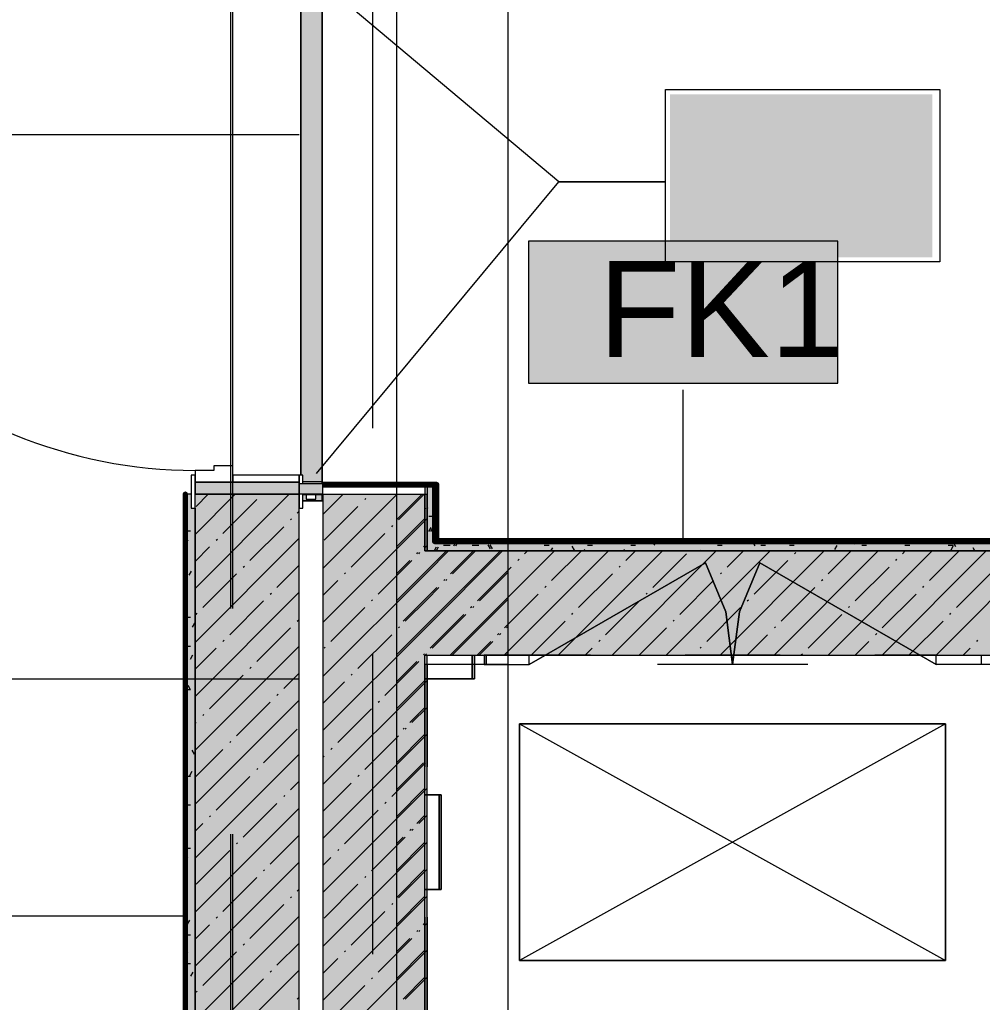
# Model space of a CAD drawing. Header units: millimetres. Extents: x -3817 to 677485, y -22715 to 103890.
# Drawn here: x 411392 to 413426, y 18235 to 20311 of the extents above; entities that cross this region are included whole.
import ezdxf

# ---------------------------------------------------------------- set-up
doc = ezdxf.new("R2010")
doc.units = ezdxf.units.MM
doc.layers.add('PDF _Геометрия', color=7, linetype='Continuous', true_color=0x1d1d1d)
doc.layers.add('PDF _Сплошная заливка', color=7, linetype='Continuous', true_color=0xffffff)
doc.layers.add('PDF _Текст', color=7, linetype='Continuous')
doc.styles.add('PDF GOST-Common', font='arial.ttf')

msp = doc.modelspace()

# ---------------------------------------------------------------- hatches: boundary and pattern name
at = {"layer": 'PDF _Сплошная заливка', "transparency": 33554559}
h = msp.add_hatch(color=256, dxfattribs=at)
h.paths.add_polyline_path([(411762.9, 17589), (411762.9, 19279), (411754.9, 19279), (411754.9, 19309), (411742.9, 19309), (411742.9, 17589)], flags=0)
h.paths.add_polyline_path([(411742.9, 20409), (411754.9, 20409), (411756.2, 20439), (411762.9, 20439), (411762.9, 20519), (411742.9, 20519), (411742.9, 20460.3)], flags=0)
h = msp.add_hatch(color=256, dxfattribs=at)
h.paths.add_polyline_path([(411762.9, 17449), (411982.9, 17449), (411982.9, 19309), (411762.9, 19309), (411762.9, 17569)], flags=0)
h.paths.add_polyline_path([(411762.9, 20409), (411982.9, 20410.6), (411982.9, 20519), (411762.9, 20519), (411762.9, 20410.6)], flags=0)
h = msp.add_hatch(color=5, dxfattribs=at)
h.paths.add_polyline_path([(411990.9, 19294.9), (412031.6, 19294.9), (412031.6, 19308.3), (412017.9, 19308.3), (412017.9, 19298.3), (411997.9, 19298.3), (411997.9, 19308.3), (411990.9, 19308.3), (411990.9, 19298.3)], flags=0)
h.paths.add_polyline_path([(412021.4, 19330.6), (412031.6, 19330.6), (412031.6, 20388), (412017.9, 20388), (412017.9, 20378), (411997.9, 20378), (411997.9, 20388), (411990.9, 20388), (411990.9, 20369), (411986.6, 20369), (411986.6, 19349), (411990.9, 19349), (411990.9, 19330.6)], flags=0)
for color, points in [(5, [(412031.6, 19334.9), (412031.6, 20374.9), (411990.9, 20374.9), (411990.9, 20369), (411986.6, 20369), (411986.6, 19349), (411990.9, 19349), (411990.9, 19334.9), (412021.4, 19334.9)]), (256, [(411762.9, 19309), (411982.9, 19309.6), (411982.9, 19334), (411762.9, 19334), (411762.9, 19309.6)]), (256, [(412189.3, 17970), (412248.6, 17970), (412248.6, 19308.3), (412189.3, 19308.3), (412189.3, 17972.2)]), (256, [(413148.6, 18969), (413548.6, 18969), (413548.6, 19189), (412248.6, 19189), (412248.6, 18969)])]:
    msp.add_hatch(color=color, dxfattribs=at).paths.add_polyline_path(points)

# ---------------------------------------------------------------- linework, layer by layer
at = {"layer": 'PDF _Геометрия', "color": 7, "lineweight": 9}
for points in [[(412189.3, 5220.1), (412189.3, 16959.9), (411889.3, 17109.9), (412489.3, 17409.9), (412189.3, 17559.9), (412189.3, 29299.8)], [(412423.6, 29299.8), (412423.6, 17099.8), (412723.6, 16949.8), (412123.6, 16649.8), (412423.6, 16499.8), (412423.6, 4299.8)], [(411990.9, 20374.9), (412031.6, 20374.9), (412031.6, 19334.9), (411990.9, 19334.9)], [(412031.6, 19334.9), (412031.6, 20374.9)], [(412794.2, 19209.5), (412794.2, 19529.6)], [(411990.9, 19294.9), (412031.6, 19294.9), (411990.9, 19294.9)], [(413328.6, 18949), (412956.2, 19164), (412913.3, 19060.3), (412898.6, 18949), (412884, 19060.3), (412841, 19164), (412468.6, 18949), (412503.3, 18969)], [(412468.6, 18949), (412841, 19164), (412884, 19060.3), (412898.6, 18949), (412913.3, 19060.3), (412956.2, 19164), (413328.6, 18949), (413294, 18969)], [(412423.6, 18969), (412377.9, 18969), (412377.9, 18949), (412423.6, 18949), (412377.9, 18949), (412377.9, 18969), (412423.6, 18969), (412377.9, 18969), (412377.9, 18949), (412423.6, 18949), (412252.9, 18949), (412252.9, 18732.8)], [(412468.6, 18969), (412598.6, 18969)], [(412598.6, 18969), (412468.6, 18969)], [(412798.6, 18969), (412998.7, 18969)], [(412998.7, 18969), (412798.6, 18969)], [(412896, 18969), (412898.6, 18949), (412901.3, 18969)], [(413198.7, 18969), (413328.6, 18969), (413198.7, 18969)], [(413198.7, 18969), (413328.6, 18969), (413198.7, 18969)], [(413198.7, 18969), (413328.6, 18969), (413198.7, 18969)], [(412422.4, 18949), (412248.6, 18949), (412248.6, 18732.8)], [(413057.4, 18949), (412739.9, 18949)], [(413548.6, 18732.8), (413548.6, 18949), (413374.9, 18949)], [(412448.6, 18824), (413348.6, 18324)], [(413348.6, 18824), (412448.6, 18324)], [(411742.4, 18417.3), (411329.9, 18417.3)], [(412248.6, 18415.3), (412248.6, 18199), (412422.4, 18199)], [(412252.9, 18415.3), (412252.9, 18199), (412423.6, 18199), (412377.9, 18199)]]:
    msp.add_lwpolyline(points, dxfattribs=at)
at = {"layer": 'PDF _Геометрия', "color": 253, "lineweight": 9, "true_color": 0xaaaaaa}
for points in [[(411838.6, 19067.2), (411838.6, 21334.1), (411838.6, 23834.1)], [(411842.9, 19067.2), (411842.9, 21334.1), (411842.9, 23834.1)], [(412138.6, 19448.6), (412138.6, 21334.1), (412138.6, 23834.1)], [(407455, 20069), (409482.9, 20069), (411982.9, 20069)], [(412138.6, 18337.3), (412138.6, 18972.3)], [(407455, 18919), (409482.9, 18919), (411982.9, 18919)], [(411838.6, 17955.9), (411838.6, 18590.9)], [(411842.9, 17955.9), (411842.9, 18590.9)]]:
    msp.add_lwpolyline(points, dxfattribs=at)
at = {"layer": 'PDF _Геометрия', "color": 7, "lineweight": 9}
for points in [[(412031.6, 20388), (412031.6, 19330.6)], [(411986.6, 20369), (411986.6, 19349)], [(411986.6, 20369), (411986.6, 19349)], [(413120.8, 19843.5), (412467.6, 19843.5), (412467.6, 19543.5), (413120.8, 19543.5)], [(412031.6, 19308.3), (412031.6, 19294.9)], [(411762.9, 17589), (411762.9, 19279), (411762.9, 17589), (411762.9, 17569)], [(412468.6, 18949), (412468.6, 18969), (412373.6, 18969), (412373.6, 18949)], [(412468.6, 18949), (412468.6, 18969), (412373.6, 18969), (412373.6, 18949)], [(412468.6, 18949), (412468.6, 18969), (412373.6, 18969), (412373.6, 18949)], [(412468.6, 18969), (412598.6, 18969)], [(412468.6, 18969), (412598.6, 18969)], [(412798.6, 18969), (412998.7, 18969)], [(412798.6, 18969), (412998.7, 18969)], [(413328.6, 18949), (413328.6, 18969), (413423.6, 18969), (413423.6, 18949)], [(413328.6, 18949), (413328.6, 18969), (413423.6, 18969), (413423.6, 18949)], [(413328.6, 18949), (413328.6, 18969), (413423.6, 18969), (413423.6, 18949)], [(412448.6, 18824), (412448.6, 18324), (413348.6, 18324), (413348.6, 18824)], [(412448.6, 18824), (412448.6, 18324), (413348.6, 18324), (413348.6, 18824), (412448.6, 18824), (413348.6, 18824), (413348.6, 18324), (412448.6, 18324)]]:
    msp.add_lwpolyline(points, close=True, dxfattribs=at)
at = {"layer": 'PDF _Геометрия', "color": 231, "lineweight": 70, "true_color": 0xff80c0}
for points in [[(414220.4, 19209), (414220.4, 20399.4), (414219.4, 20399.4), (414219.4, 19210), (414045.3, 19210), (412268.6, 19210)], [(412032.9, 19328.3), (412273.9, 19328.3), (412273.9, 19329.3), (412032.9, 19329.3)], [(412189.3, 19328.3), (412269.6, 19328.3), (412269.6, 19329.3), (412189.3, 19329.3)], [(411742.9, 17589), (411742.9, 19309), (411741.9, 19309), (411741.9, 17590), (410012.9, 17590), (410012.9, 17589)], [(412268.6, 19209), (414045.3, 19209)], [(412423.6, 19210), (412272.9, 19210)], [(412272.9, 19209), (412423.6, 19209)]]:
    msp.add_lwpolyline(points, dxfattribs=at)
at = {"layer": 'PDF _Геометрия', "color": 250, "lineweight": 9, "true_color": 0x3c3c3c}
msp.add_lwpolyline([(412019.1, 19352.4), (412531.4, 19969), (412756.6, 19969), (412531.4, 19969), (412040.2, 20381.9)], dxfattribs=at)
msp.add_lwpolyline([(412756.6, 20163.5), (413336.4, 20163.5), (413336.4, 19799.5), (412756.6, 19799.5)], close=True, dxfattribs=at)
at = {"layer": 'PDF _Геометрия', "color": 253, "lineweight": 13, "true_color": 0xaaaaaa}
for points in [[(411762.9, 19359), (411762.9, 19334), (411842.9, 19334), (411842.9, 19369), (411802.9, 19369), (411802.9, 19359)], [(411762.9, 19349), (411754.9, 19349), (411754.9, 19279), (411762.9, 19279)], [(411763.9, 19349), (411762.9, 19349), (411762.9, 19334), (411763.9, 19334)], [(411982.9, 19349), (411842.9, 19349), (411842.9, 19334), (411982.9, 19334)], [(411982.9, 19334), (411762.9, 19334), (411762.9, 19309), (411982.9, 19309)]]:
    msp.add_lwpolyline(points, close=True, dxfattribs=at)
msp.add_lwpolyline([(411990.9, 19330.6), (411990.9, 19349), (411982.9, 19349), (411982.9, 19279), (411990.9, 19279), (411990.9, 19309.6)], dxfattribs=at)
at = {"layer": 'PDF _Геометрия', "color": 8, "lineweight": 9, "true_color": 0x808080}
msp.add_lwpolyline([(411982.9, 19309.6), (412032.9, 19309.6), (412032.9, 19330.6), (411982.9, 19330.6)], close=True, dxfattribs=at)
at = {"layer": 'PDF _Геометрия', "color": 9, "lineweight": 9, "true_color": 0xc0c0c0}
for points in [[(411990.9, 19308.3), (412032.9, 19308.3), (412032.9, 19328.3)], [(412272.9, 19210), (412272.9, 19328.3), (412252.9, 19328.3), (412252.9, 19189), (412272.9, 19189), (412423.6, 19189), (412252.9, 19189), (412252.9, 19308.3), (412032.9, 19308.3), (412032.9, 18198), (412032.9, 17998), (412032.9, 12319), (412252.9, 12319), (412252.9, 15319), (412262.9, 15319)], [(412268.6, 19210), (412268.6, 19328.3), (412248.6, 19328.3), (412248.6, 19189), (412268.6, 19189), (414045.3, 19189), (413548.6, 19189), (412248.6, 19189), (412248.6, 19308.3), (412189.3, 19308.3)], [(411754.9, 19309), (411742.9, 19309), (411742.9, 17589)], [(411982.9, 19309), (411762.9, 19309)], [(411982.9, 13469), (411982.9, 17069), (411982.9, 17449), (411982.9, 19308.3)], [(411997.9, 19309.6), (411997.9, 19298.3), (412017.9, 19298.3), (412017.9, 19309.6)], [(412268.6, 19209), (414045.3, 19209)], [(412423.6, 19209), (412272.9, 19209)], [(412377.9, 18198), (412423.6, 18198), (412252.9, 18198), (412252.9, 18969), (412423.6, 18969)]]:
    msp.add_lwpolyline(points, dxfattribs=at)
at = {"layer": 'PDF _Геометрия', "color": 231, "lineweight": 70, "true_color": 0xff80c0}
for points in [[(412269.6, 19209), (412269.6, 19328.3), (412268.6, 19328.3), (412268.6, 19209)], [(412273.9, 19209), (412273.9, 19328.3), (412272.9, 19328.3), (412272.9, 19209)]]:
    msp.add_lwpolyline(points, close=True, dxfattribs=at)
at = {"layer": 'PDF _Геометрия', "lineweight": 9}
for points in [[(411762.9, 19224), (411847.9, 19309)], [(411762.9, 19109.9), (411961.9, 19309)], [(411764.9, 19283), (411790.9, 19309)], [(412032.9, 19265.9), (412075.3, 19308.3)], [(412032.9, 19151.8), (412189.3, 19308.3)], [(412189.3, 19255.5), (412242.1, 19308.3)], [(412192.6, 19254.5), (412246.3, 19308.3)], [(411821.9, 19226), (411893.2, 19297.3)], [(412121.3, 19297.3), (412123.6, 19299.6)], [(411978.7, 19268.7), (411982.9, 19272.9)], [(412035.7, 19211.7), (412107, 19283)], [(411964.5, 19254.5), (411966.8, 19256.9)], [(412032.9, 19037.8), (412252.9, 19257.8)], [(412189.3, 19198.5), (412248.6, 19257.8)], [(411878.9, 19169), (411950.2, 19240.2)], [(412092.8, 19154.7), (412164, 19226)], [(412178.3, 19240.2), (412180.7, 19242.6)], [(411762.9, 18995.9), (411982.9, 19215.9)], [(411807.6, 19211.7), (411810, 19214.1)], [(411762.9, 19167), (411793.4, 19197.5)], [(412032.9, 18923.7), (412252.9, 19143.7), (412298.1, 19189)], [(412032.9, 18809.7), (412252.9, 19029.7), (412412.2, 19189)], [(412189.3, 19084.4), (412248.6, 19143.7), (412293.9, 19189)], [(412189.3, 18970.4), (412248.6, 19029.7), (412407.9, 19189)], [(412231.1, 19183.2), (412233.4, 19185.6)], [(412235.3, 19183.2), (412237.7, 19185.6)], [(412245.3, 19197.5), (412248.6, 19200.8)], [(412249.6, 19197.5), (412252.9, 19200.8)], [(412302, 18969), (412522, 19189)], [(412302.4, 19140.4), (412350.9, 19189)], [(412306.6, 19140.4), (412355.2, 19189)], [(412416, 18969), (412636, 19189)], [(412459.2, 19183.2), (412465, 19189)], [(412516.2, 19126.2), (412579, 19189)], [(412530.1, 18969), (412750.1, 19189)], [(412644.1, 18969), (412864.1, 19189)], [(412673, 19169), (412693.1, 19189)], [(412730, 19111.9), (412801.3, 19183.2)], [(412758.2, 18969), (412978.2, 19189)], [(412872.2, 18969), (413092.2, 19189)], [(412886.9, 19154.7), (412921.2, 19189)], [(412986.3, 18969), (413206.3, 19189)], [(413029.4, 19183.2), (413031.8, 19185.6)], [(413100.3, 18969), (413320.3, 19189)], [(413100.7, 19140.4), (413149.3, 19189)], [(413214.4, 18969), (413434.4, 19189)], [(413257.5, 19183.2), (413263.3, 19189)], [(413314.5, 19126.2), (413377.4, 19189)], [(413328.4, 18969), (413548.4, 19189)], [(412149.8, 19097.7), (412221.1, 19169)], [(412189.3, 19141.4), (412216.8, 19169)], [(412444.9, 19169), (412447.3, 19171.3)], [(412943.9, 19097.7), (413015.2, 19169)], [(413243.3, 19169), (413245.6, 19171.3)], [(411779.1, 19069.2), (411850.4, 19140.4)], [(411864.7, 19154.7), (411867, 19157.1)], [(411935.9, 19111.9), (411982.9, 19158.9)], [(412078.5, 19140.4), (412080.9, 19142.8)], [(412359.4, 19083.4), (412430.7, 19154.7)], [(412363.6, 19083.4), (412423.6, 19143.3)], [(412573.2, 19069.2), (412644.5, 19140.4)], [(412658.8, 19154.7), (412661.1, 19157.1)], [(412872.6, 19140.4), (412875, 19142.8)], [(413157.7, 19083.4), (413229, 19154.7)], [(413371.6, 19069.2), (413442.8, 19140.4)], [(412032.9, 19094.8), (412064.3, 19126.2)], [(412288.1, 19126.2), (412290.5, 19128.6)], [(412292.4, 19126.2), (412294.7, 19128.6)], [(412787.1, 19054.9), (412858.3, 19126.2)], [(413086.4, 19126.2), (413088.8, 19128.6)], [(411762.9, 18881.8), (411982.9, 19101.8)], [(411921.7, 19097.7), (411924.1, 19100)], [(412202.6, 19040.6), (412248.6, 19086.7), (412273.8, 19111.9)], [(412206.8, 19040.6), (412252.9, 19086.7), (412278.1, 19111.9)], [(412501.9, 19111.9), (412504.3, 19114.3)], [(412715.8, 19097.7), (412718.2, 19100)], [(413000.9, 19040.6), (413072.2, 19111.9)], [(413300.3, 19111.9), (413302.7, 19114.3)], [(411836.2, 19012.1), (411907.4, 19083.4)], [(412135.5, 19083.4), (412137.9, 19085.8)], [(412306.2, 18969), (412423.6, 19086.3)], [(412416.4, 19026.4), (412487.7, 19097.7)], [(412630.2, 19012.1), (412701.5, 19083.4)], [(412929.6, 19083.4), (412932, 19085.8)], [(413214.7, 19026.4), (413286, 19097.7)], [(411764.9, 19054.9), (411767.2, 19057.3)], [(412050, 18997.9), (412121.3, 19069.2)], [(412345.1, 19069.2), (412347.5, 19071.5)], [(412349.4, 19069.2), (412351.7, 19071.5)], [(412559, 19054.9), (412561.3, 19057.3)], [(412844.1, 18997.9), (412915.4, 19069.2)], [(413143.5, 19069.2), (413145.8, 19071.5)], [(413357.3, 19054.9), (413359.7, 19057.3)], [(411978.7, 19040.6), (411981.1, 19043)], [(412259.6, 18983.6), (412330.9, 19054.9)], [(412263.8, 18983.6), (412335.1, 19054.9)], [(412473.4, 18969.4), (412544.7, 19040.6)], [(412772.8, 19040.6), (412775.2, 19043)], [(413057.9, 18983.6), (413129.2, 19054.9)], [(413271.8, 18969.4), (413343.1, 19040.6)], [(411893.2, 18955.1), (411964.5, 19026.4)], [(412192.6, 19026.4), (412194.9, 19028.8)], [(412420.7, 19026.4), (412423.6, 19029.3)], [(412701.2, 18969), (412758.6, 19026.4)], [(412986.7, 19026.4), (412989, 19028.8)], [(411821.9, 18997.9), (411824.3, 19000.2)], [(412107, 18940.9), (412178.3, 19012.1)], [(412359, 18969), (412387.9, 18997.9)], [(412363.3, 18969), (412392.1, 18997.9)], [(412402.1, 19012.1), (412404.5, 19014.5)], [(412406.4, 19012.1), (412408.8, 19014.5)], [(412616, 18997.9), (412618.4, 19000.2)], [(412929.3, 18969), (412972.4, 19012.1)], [(413157.4, 18969), (413186.2, 18997.9)], [(413200.5, 19012.1), (413202.9, 19014.5)], [(413414.3, 18997.9), (413416.7, 19000.2)], [(411762.9, 18767.8), (411982.9, 18987.8)], [(411762.9, 18938.9), (411807.6, 18983.6)], [(412035.7, 18983.6), (412038.1, 18986)], [(412587.1, 18969), (412601.7, 18983.6)], [(412829.8, 18983.6), (412832.2, 18986)], [(413385.5, 18969), (413400.1, 18983.6)], [(412164, 18883.8), (412235.3, 18955.1)], [(412189.3, 18913.3), (412231.1, 18955.1)], [(412245.3, 18969.4), (412247.7, 18971.7)], [(412249.6, 18969.4), (412252, 18971.7)], [(412420.3, 18969), (412423.6, 18972.3)], [(412815.2, 18969), (412815.6, 18969.4)], [(413043.7, 18969.4), (413046, 18971.7)], [(411878.9, 18940.9), (411881.3, 18943.2)], [(411793.4, 18855.3), (411864.7, 18926.6)], [(411950.2, 18898.1), (411982.9, 18930.8)], [(412032.9, 18695.6), (412252.9, 18915.6)], [(412032.9, 18866.7), (412078.5, 18912.3)], [(412092.8, 18926.6), (412095.1, 18929)], [(412189.3, 18856.3), (412248.6, 18915.6)], [(411762.9, 18653.7), (411982.9, 18873.7)], [(411935.9, 18883.8), (411938.3, 18886.2)], [(412149.8, 18869.6), (412152.2, 18871.9)], [(411850.4, 18798.3), (411921.7, 18869.6)], [(412064.3, 18784), (412135.5, 18855.3)], [(412216.8, 18826.8), (412248.6, 18858.6)], [(412221.1, 18826.8), (412252.9, 18858.6)], [(411779.1, 18841.1), (411781.5, 18843.4)], [(411762.9, 18824.8), (411764.9, 18826.8)], [(411907.4, 18741.3), (411978.7, 18812.5)], [(412202.6, 18812.5), (412204.9, 18814.9)], [(412206.8, 18812.5), (412209.2, 18814.9)], [(412032.9, 18581.6), (412252.9, 18801.6)], [(412121.3, 18727), (412192.6, 18798.3)], [(412189.3, 18742.3), (412248.6, 18801.6)], [(411762.9, 18710.8), (411821.9, 18769.8)], [(411836.2, 18784), (411838.5, 18786.4)], [(412050, 18769.8), (412052.4, 18772.2)], [(411762.9, 18539.7), (411982.9, 18759.7)], [(412032.9, 18752.7), (412035.7, 18755.5)], [(411893.2, 18727), (411895.5, 18729.4)], [(412178.3, 18670), (412249.6, 18741.3)], [(412189.3, 18685.2), (412245.3, 18741.3)], [(411807.6, 18641.5), (411878.9, 18712.8)], [(412107, 18712.8), (412109.4, 18715.1)], [(411964.5, 18684.2), (411982.9, 18702.7)], [(412032.9, 18638.6), (412092.8, 18698.5)], [(412032.9, 18467.6), (412252.9, 18687.6)], [(412189.3, 18628.2), (412248.6, 18687.6)], [(411950.2, 18670), (411952.6, 18672.4)], [(411762.9, 18425.6), (411982.9, 18645.6)], [(411864.7, 18584.5), (411935.9, 18655.7)], [(412164, 18655.7), (412166.4, 18658.1)], [(411793.4, 18627.2), (411795.8, 18629.6)], [(412078.5, 18570.2), (412149.8, 18641.5)], [(412231.1, 18613), (412248.6, 18630.5)], [(412235.3, 18613), (412252.9, 18630.5)], [(411762.9, 18596.7), (411779.1, 18613)], [(412216.8, 18598.7), (412219.2, 18601.1)], [(412221.1, 18598.7), (412223.4, 18601.1)], [(411921.7, 18527.4), (411982.9, 18588.6)], [(412135.5, 18513.2), (412206.8, 18584.5)], [(412189.3, 18571.2), (412202.6, 18584.4)], [(411850.4, 18570.2), (411852.8, 18572.6)], [(412032.9, 18353.5), (412252.9, 18573.5)], [(412189.3, 18514.2), (412248.6, 18573.5)], [(411764.9, 18484.7), (411836.2, 18555.9)], [(412032.9, 18524.6), (412050, 18541.7)], [(412064.3, 18555.9), (412066.6, 18558.3)], [(411762.9, 18311.6), (411982.9, 18531.6)], [(411821.9, 18427.6), (411893.2, 18498.9)], [(411907.4, 18513.2), (411909.8, 18515.5)], [(412121.3, 18498.9), (412123.6, 18501.3)], [(412189.3, 18457.1), (412248.6, 18516.5)], [(412192.6, 18456.1), (412252.9, 18516.5)], [(412035.7, 18413.4), (412107, 18484.7)], [(411964.5, 18456.1), (411966.8, 18458.5)], [(411978.7, 18470.4), (411982.9, 18474.6)], [(412032.9, 18239.5), (412252.9, 18459.5)], [(412189.3, 18400.1), (412248.6, 18459.5)], [(411878.9, 18370.6), (411950.2, 18441.9)], [(412178.3, 18441.9), (412180.7, 18444.3)], [(411762.9, 18197.5), (411982.9, 18417.6)], [(411807.6, 18413.4), (411810, 18415.7)], [(412092.8, 18356.4), (412164, 18427.6)], [(411762.9, 18368.6), (411793.4, 18399.1)], [(412245.3, 18399.1), (412248.6, 18402.4)], [(412249.6, 18399.1), (412252.9, 18402.4)], [(412231.1, 18384.9), (412233.4, 18387.2)], [(412235.3, 18384.9), (412237.7, 18387.2)], [(411864.7, 18356.4), (411867, 18358.7)], [(411935.9, 18313.6), (411982.9, 18360.5)], [(412149.8, 18299.3), (412221.1, 18370.6)], [(412189.3, 18343.1), (412216.8, 18370.6)], [(411779.1, 18270.8), (411850.4, 18342.1)], [(412032.9, 18125.4), (412252.9, 18345.4)], [(412078.5, 18342.1), (412080.9, 18344.5)], [(412189.3, 18286.1), (412248.6, 18345.4)], [(412032.9, 18296.5), (412064.3, 18327.8)], [(411762.9, 18083.5), (411982.9, 18303.5)], [(411921.7, 18299.3), (411924.1, 18301.7)], [(411836.2, 18213.8), (411907.4, 18285.1)], [(412050, 18199.5), (412121.3, 18270.8)], [(412135.5, 18285.1), (412137.9, 18287.4)], [(412202.6, 18242.3), (412248.6, 18288.4)], [(412206.8, 18242.3), (412252.9, 18288.4)], [(411764.9, 18256.6), (411767.2, 18258.9)], [(411978.7, 18242.3), (411981.1, 18244.7)]]:
    msp.add_lwpolyline(points, dxfattribs=at)
at = {"layer": 'PDF _Геометрия', "color": 253, "lineweight": 9, "true_color": 0x9b9b9b}
for points in [[(411744.4, 19277.5), (411742.9, 19280.1)], [(412249.8, 19280.2), (412248.6, 19278.1)], [(412254.1, 19280.2), (412252.9, 19278.1)], [(412256.9, 19262.1), (412266.9, 19262.1)], [(412261.1, 19262.1), (412271.2, 19262.1)], [(411743, 19231.6), (411753, 19231.6)], [(412261, 19238.5), (412255.9, 19229.8)], [(412265.2, 19238.5), (412260.2, 19229.8)], [(411748.5, 19209.5), (411743.4, 19218.2)], [(412313.8, 19208), (412308.7, 19199.3)], [(412318, 19208), (412313, 19199.3)], [(412387, 19193.5), (412382, 19202.2)], [(412391.2, 19193.5), (412386.2, 19202.2)], [(412419.9, 19209), (412418.4, 19206.4)], [(412666.3, 19209), (412664.1, 19205.3)], [(412736.7, 19209), (412732.2, 19201.2)], [(412946.5, 19199.7), (412941.5, 19208.4)], [(413159, 19209), (413155.6, 19203.1)], [(413260.3, 19204.9), (413257.9, 19209)], [(413328.3, 19209), (413328.3, 19209)], [(413369.9, 19197.8), (413364.9, 19206.5)], [(411743.3, 19187.9), (411742.9, 19187.3)], [(412248.8, 19189), (412248.6, 19189.2)], [(412253, 19189), (412252.9, 19189.2)], [(412272.1, 19196.9), (412268.6, 19190.9), (412267.6, 19189)], [(412276.4, 19196.9), (412272.9, 19190.9), (412271.8, 19189)], [(412287.4, 19201.2), (412297.4, 19201.2)], [(412291.6, 19201.2), (412301.7, 19201.2)], [(412348.3, 19201.2), (412358.4, 19201.2)], [(412352.6, 19201.2), (412362.6, 19201.2)], [(412500.7, 19201.2), (412510.8, 19201.2)], [(412517.9, 19195.8), (412513.9, 19189)], [(412564.7, 19190.5), (412559.7, 19199.2)], [(412585.9, 19191.7), (412584.3, 19189)], [(412592.2, 19201.2), (412602.2, 19201.2)], [(412671.1, 19189), (412669.3, 19192.1)], [(412683.6, 19201.2), (412693.7, 19201.2)], [(412831.6, 19190.6), (412830.7, 19189)], [(412847.1, 19189), (412847, 19189.1)], [(412866.5, 19201.2), (412876.5, 19201.2)], [(412957.9, 19201.2), (412968, 19201.2)], [(413018.9, 19201.2), (413028.9, 19201.2)], [(413119, 19200.7), (413114, 19192)], [(413171.3, 19201.2), (413181.3, 19201.2)], [(413262.7, 19201.2), (413272.8, 19201.2)], [(413354.2, 19201.2), (413364.2, 19201.2)], [(413364.7, 19199.6), (413359.7, 19190.9)], [(413410.2, 19189), (413406.5, 19195.4)], [(411754.4, 19146.3), (411749.4, 19137.6)], [(411762.9, 19123.5), (411762.8, 19123.8)], [(411743, 19048.8), (411753, 19048.8)], [(411761.5, 19036.6), (411756.5, 19027.9)], [(411743, 18987.8), (411753, 18987.8)], [(411757.4, 18968.6), (411752.4, 18959.9)], [(411743, 18896.4), (411753, 18896.4)], [(411753.6, 18895.7), (411748.6, 18904.4)], [(411761.8, 18759.7), (411756.8, 18768.4)], [(411743, 18713.5), (411753, 18713.5)], [(411756.3, 18722.8), (411751.3, 18714.1)], [(411762.9, 18673.3), (411762.4, 18672.5)], [(411743, 18652.5), (411753, 18652.5)], [(411743, 18561.1), (411753, 18561.1)], [(411747.7, 18540.3), (411742.9, 18548.6)], [(411744.1, 18518.7), (411742.9, 18516.7)], [(411751.1, 18409.1), (411746.1, 18400.4)], [(411743, 18378.2), (411753, 18378.2)], [(411747.1, 18341), (411742.9, 18333.8)], [(411743, 18317.2), (411753, 18317.2)], [(411758.2, 18299.4), (411753.2, 18290.7)]]:
    msp.add_lwpolyline(points, dxfattribs=at)
at = {"layer": 'PDF _Геометрия', "color": 231, "lineweight": 9, "true_color": 0xff80c0}
for points in [[(412268.6, 19209), (412268.6, 19210)], [(412272.9, 19210), (412272.9, 19209)]]:
    msp.add_lwpolyline(points, dxfattribs=at)
at = {"layer": 'PDF _Геометрия', "color": 9, "lineweight": 9, "true_color": 0xc0c0c0}
msp.add_lwpolyline([(412248.6, 18969), (413548.6, 18969), (413548.6, 17998), (413768.6, 17998), (413548.6, 17998), (413548.6, 18198), (412248.6, 18198)], close=True, dxfattribs=at)
at = {"layer": 'PDF _Геометрия', "color": 133, "lineweight": 9, "true_color": 0x52e2e2}
for points in [[(412348.6, 18919), (412348.6, 18969)], [(412352.9, 18919), (412352.9, 18969)], [(412248.6, 18674), (412278.6, 18674)], [(412252.9, 18674), (412282.9, 18674)]]:
    msp.add_lwpolyline(points, close=True, dxfattribs=at)
for points in [[(412348.6, 18969), (412348.6, 18919), (412348.6, 18969)], [(412352.9, 18969), (412352.9, 18919), (412352.9, 18969)], [(412248.6, 18919), (412348.6, 18919), (412248.6, 18919)], [(412348.6, 18919), (412248.6, 18919), (412348.6, 18919)], [(412252.9, 18919), (412352.9, 18919), (412252.9, 18919)], [(412352.9, 18919), (412252.9, 18919), (412352.9, 18919)], [(412278.6, 18474), (412278.6, 18674), (412278.6, 18474)], [(412282.9, 18474), (412282.9, 18674), (412282.9, 18474)], [(412248.6, 18474), (412278.6, 18474), (412248.6, 18474)], [(412252.9, 18474), (412282.9, 18474), (412252.9, 18474)]]:
    msp.add_lwpolyline(points, dxfattribs=at)
at = {"layer": 'PDF _Геометрия', "color": 253, "lineweight": 9, "true_color": 0xaaaaaa}
msp.add_arc((411762.9, 20359), 1000, 179.9999, 270.0001, dxfattribs=at)
at = {"layer": 'PDF _Сплошная заливка', "lineweight": 9, "transparency": 33554559}
for points in [[(412766.6, 20153.5), (413320.3, 20153.5), (412766.6, 19809.5), (413320.3, 19809.5)], [(413120.8, 19843.5), (412467.6, 19843.5), (413120.8, 19543.5), (412467.6, 19543.5)]]:
    msp.add_solid(points, dxfattribs=at)
at = {"layer": 'PDF _Сплошная заливка', "color": 1, "lineweight": 35, "transparency": 33554559}
msp.add_solid([(411982.9, 19309.6), (412032.9, 19309.6), (411982.9, 19330.6), (412032.9, 19330.6)], dxfattribs=at)
at = {"layer": 'PDF _Сплошная заливка', "color": 254, "lineweight": 35, "true_color": 0xffb9dc, "transparency": 33554559}
for points in [[(412273.9, 19328.3), (412273.9, 19329.3), (412032.9, 19328.3)], [(412269.6, 19328.3), (412269.6, 19329.3), (412189.3, 19328.3)], [(412268.6, 19209), (412269.6, 19209), (412268.6, 19328.3)], [(412272.9, 19209), (412273.9, 19209), (412272.9, 19328.3)]]:
    msp.add_solid(points, dxfattribs=at)
at = {"layer": 'PDF _Сплошная заливка', "lineweight": 35, "transparency": 33554559}
for points in [[(412268.6, 19189), (412268.6, 19328.3), (412248.6, 19189), (412248.6, 19328.3)], [(412272.9, 19189), (412272.9, 19328.3), (412252.9, 19189), (412252.9, 19328.3)], [(412032.9, 19308.3), (412032.9, 19309.6), (412021.4, 19308.3)], [(412252.9, 17970), (412252.9, 19308.3), (412032.9, 17970), (412032.9, 19308.3)], [(412268.6, 19189), (414045.3, 19189), (412268.6, 19209), (414045.3, 19209)], [(412272.9, 19189), (412423.6, 19189), (412272.9, 19209), (412423.6, 19209)], [(412423.6, 18969), (412423.6, 19189), (412252.9, 18969), (412252.9, 19189)]]:
    msp.add_solid(points, dxfattribs=at)

# ---------------------------------------------------------------- texts
at = {"layer": 'PDF _Текст', "insert": (412614.7, 19700.1), "char_height": 203.2, "attachment_point": 4, "style": 'PDF GOST-Common'}
msp.add_mtext('FK1', dxfattribs=at)

doc.saveas('drawing.dxf')
